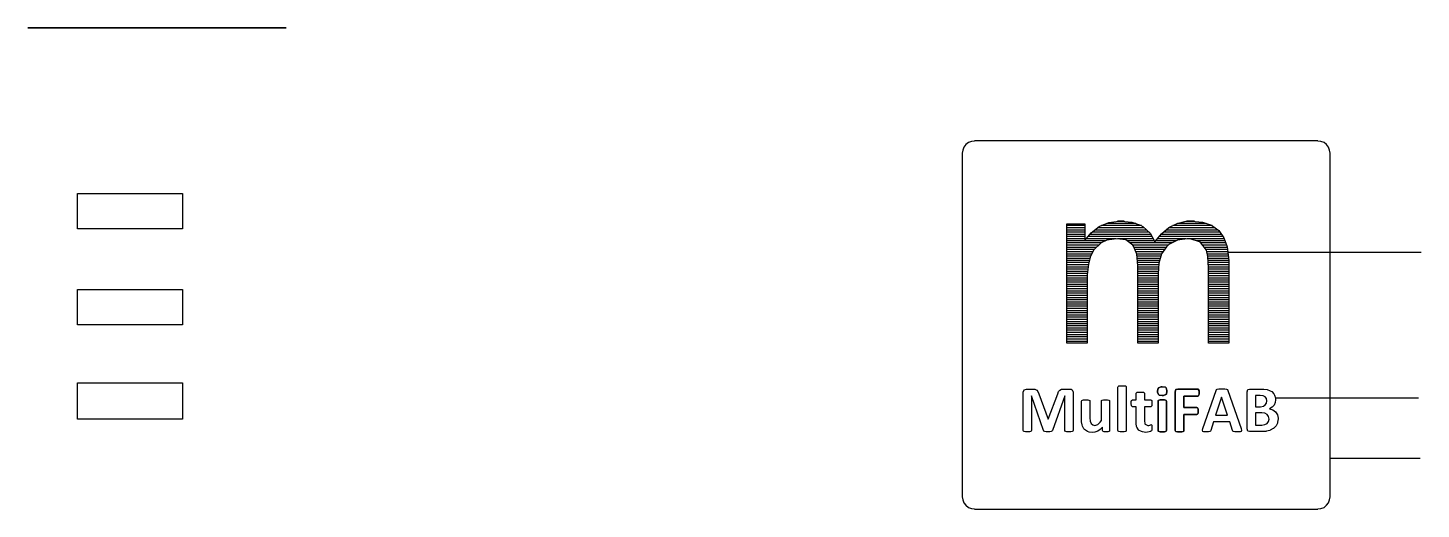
# Model space of a CAD drawing. Extents: x 699 to 13006, y 967 to 6587.
# Drawn here: x 5335 to 10056, y 4958 to 6587 of the extents above; entities that cross this region are included whole.
import ezdxf

# ---------------------------------------------------------------- set-up
doc = ezdxf.new("R2010")
doc.units = 0
doc.layers.add('Plantilla_LASERCUT_Illustrator_V2.0', color=7, linetype='CONTINUOUS')

msp = doc.modelspace()

# ---------------------------------------------------------------- linework, layer by layer
at = {"layer": 'Plantilla_LASERCUT_Illustrator_V2.0', "color": 7}
for points in [[(5335.145367, 6587.20726), (5335.145367, 6587.20726), (5446.980364, 6587.20726)], [(5446.980864, 6587.20726), (5446.980864, 6587.20726), (6210.574845, 6587.20726)]]:
    msp.add_lwpolyline(points, close=True, dxfattribs=at)
at = {"layer": 'Plantilla_LASERCUT_Illustrator_V2.0', "color": 1}
for points in [[(8542.628686, 6204.08667), (8532.365687, 6202.35367), (8522.111687, 6198.94867), (8513.560687, 6192.11967), (8506.731687, 6183.57967), (8503.307687, 6173.325671), (8501.595687, 6163.071671)], [(9706.809357, 6204.93237), (8542.628386, 6204.93237)], [(9747.822956, 6163.072071), (9746.109956, 6173.326071), (9742.707956, 6183.58007), (9735.855957, 6192.12007), (9727.314957, 6198.94907), (9717.060957, 6202.35307), (9706.808957, 6204.08707)], [(8501.595487, 6163.072071), (8501.595487, 4999.8011)], [(9747.822956, 4999.8016), (9747.822956, 6163.072571)], [(8916.996877, 5917.962677), (8855.475879, 5917.962677)], [(8916.996877, 5910.267377), (8855.475879, 5910.267377)], [(8916.996877, 5902.572077), (8855.475879, 5902.572077)], [(9126.420672, 5902.572077), (8951.203676, 5902.572077)], [(9118.725372, 5910.267377), (8960.590376, 5910.267377)], [(9108.471472, 5917.962677), (8973.422476, 5917.962677)], [(9089.676573, 5924.769277), (8991.371575, 5924.769277)], [(9050.354274, 5932.465577), (9027.269274, 5932.465577)], [(9368.319066, 5902.572077), (9192.23307, 5902.572077)], [(9358.064266, 5910.267377), (9200.79527, 5910.267377)], [(9347.811266, 5917.962677), (9215.31927, 5917.962677)], [(9328.149167, 5924.769277), (9230.711169, 5924.769277)], [(9288.826868, 5932.465577), (9262.315868, 5932.465577)], [(8970.865976, 5859.021279), (8855.474979, 5859.021279)], [(8986.255675, 5865.869878), (8855.475679, 5865.869878)], [(8916.996877, 5895.764378), (8855.475879, 5895.764378)], [(8916.996877, 5888.068178), (8855.475879, 5888.068178)], [(8916.996877, 5881.219478), (8855.475879, 5881.219478)], [(8916.996877, 5873.523178), (8855.475879, 5873.523178)], [(9022.153074, 5873.523178), (8922.135077, 5873.523178)], [(9144.370871, 5881.219478), (8928.117877, 5881.219478)], [(9140.098371, 5888.068178), (8934.100377, 5888.068178)], [(9134.961672, 5895.764378), (8941.795676, 5895.764378)], [(9148.640371, 5873.523178), (9027.269374, 5873.523178)], [(9152.065171, 5865.869878), (9059.741174, 5865.869878)], [(9211.04957, 5859.021279), (9069.149573, 5859.021279)], [(9225.572969, 5865.869878), (9157.201971, 5865.869878)], [(9260.625768, 5873.523178), (9163.185771, 5873.523178)], [(9385.420665, 5881.219478), (9169.168671, 5881.219478)], [(9380.283965, 5888.068178), (9175.150971, 5888.068178)], [(9375.166766, 5895.764378), (9182.82677, 5895.764378)], [(9388.824965, 5873.523178), (9274.303968, 5873.523178)], [(9391.403065, 5865.869878), (9295.655068, 5865.869878)], [(9394.807365, 5859.021279), (9310.202367, 5859.021279)], [(8947.778076, 5836.822979), (8855.475079, 5836.822979)], [(8935.813277, 5814.62378), (8855.475279, 5814.62378)], [(8955.473376, 5843.650179), (8855.475379, 5843.650179)], [(8943.508576, 5829.126779), (8855.475579, 5829.126779)], [(8963.168676, 5851.324979), (8855.475679, 5851.324979)], [(8940.082776, 5821.431379), (8855.475779, 5821.431379)], [(9199.08477, 5851.324979), (9079.402773, 5851.324979)], [(9191.38747, 5843.650179), (9083.672473, 5843.650179)], [(9186.25077, 5836.822979), (9086.252773, 5836.822979)], [(9181.13357, 5829.126779), (9089.676573, 5829.126779)], [(9176.864071, 5821.431379), (9092.235073, 5821.431379)], [(9174.285871, 5814.62378), (9093.081873, 5814.62378)], [(9397.388465, 5851.324979), (9316.184467, 5851.324979)], [(9399.099365, 5843.650179), (9321.299367, 5843.650179)], [(9399.944065, 5836.822979), (9327.282067, 5836.822979)], [(9400.791765, 5829.126779), (9329.861767, 5829.126779)], [(9401.656965, 5821.431379), (9331.575967, 5821.431379)], [(9402.502665, 5814.62378), (9333.266667, 5814.62378)], [(9400.791765, 5828.281979), (10056.398749, 5828.281979)], [(8928.117977, 5784.73118), (8855.474979, 5784.73118)], [(8926.405077, 5762.511481), (8855.475079, 5762.511481)], [(8927.271277, 5777.034981), (8855.475279, 5777.034981)], [(8927.271277, 5770.186281), (8855.475279, 5770.186281)], [(8934.100377, 5806.92948), (8855.475379, 5806.92948)], [(8931.541777, 5799.23318), (8855.475779, 5799.23318)], [(8929.829877, 5792.40508), (8855.475879, 5792.40508)], [(9172.572071, 5806.92948), (9093.948073, 5806.92948)], [(9170.014371, 5799.23318), (9094.793373, 5799.23318)], [(9168.301571, 5792.40508), (9095.639573, 5792.40508)], [(9167.457771, 5784.73118), (9095.639773, 5784.73118)], [(9166.588671, 5777.034981), (9096.506673, 5777.034981)], [(9165.743871, 5770.186281), (9096.506873, 5770.186281)], [(9165.743871, 5762.511481), (9096.506873, 5762.511481)], [(9403.369865, 5806.92948), (9334.131867, 5806.92948)], [(9403.369865, 5799.23318), (9334.131867, 5799.23318)], [(9404.214565, 5792.40508), (9334.977567, 5792.40508)], [(9404.214565, 5784.73118), (9334.977567, 5784.73118)], [(9404.214565, 5777.034981), (9335.844567, 5777.034981)], [(9404.214565, 5770.186281), (9335.844567, 5770.186281)], [(9404.214565, 5762.511481), (9335.844567, 5762.511481)], [(8924.692177, 5747.987081), (8855.475179, 5747.987081)], [(8924.692177, 5740.291781), (8855.475179, 5740.291781)], [(8924.692177, 5733.484182), (8855.475179, 5733.484182)], [(8924.692177, 5725.789782), (8855.475179, 5725.789782)], [(8924.692177, 5718.094482), (8855.475179, 5718.094482)], [(8925.559377, 5755.683381), (8855.475379, 5755.683381)], [(9164.899171, 5755.683381), (9096.506173, 5755.683381)], [(9164.899171, 5747.987081), (9096.506173, 5747.987081)], [(9164.899171, 5740.291781), (9096.506173, 5740.291781)], [(9164.899171, 5733.484182), (9096.506173, 5733.484182)], [(9164.899171, 5725.789782), (9096.506173, 5725.789782)], [(9164.899171, 5718.094482), (9096.506173, 5718.094482)], [(9404.214565, 5755.683381), (9335.844567, 5755.683381)], [(9404.214565, 5747.987081), (9335.844567, 5747.987081)], [(9404.214565, 5740.291781), (9335.844567, 5740.291781)], [(9404.214565, 5733.484182), (9335.844567, 5733.484182)], [(9404.214565, 5725.789782), (9335.844567, 5725.789782)], [(9404.214565, 5718.094482), (9335.844567, 5718.094482)], [(8924.692177, 5711.265382), (8855.475179, 5711.265382)], [(8924.692177, 5703.590582), (8855.475179, 5703.590582)], [(8924.692177, 5695.896283), (8855.475179, 5695.896283)], [(8924.692177, 5689.046683), (8855.475179, 5689.046683)], [(8924.692177, 5681.371883), (8855.475179, 5681.371883)], [(8924.692177, 5673.697983), (8855.475179, 5673.697983)], [(8924.692177, 5666.847483), (8855.475179, 5666.847483)], [(9164.899171, 5711.265382), (9096.506173, 5711.265382)], [(9164.899171, 5703.590582), (9096.506173, 5703.590582)], [(9164.899171, 5695.896283), (9096.506173, 5695.896283)], [(9164.899171, 5689.046683), (9096.506173, 5689.046683)], [(9164.899171, 5681.371883), (9096.506173, 5681.371883)], [(9164.899171, 5673.697983), (9096.506173, 5673.697983)], [(9164.899171, 5666.847483), (9096.506173, 5666.847483)], [(9404.214565, 5711.265382), (9335.844567, 5711.265382)], [(9404.214565, 5703.590582), (9335.844567, 5703.590582)], [(9404.214565, 5695.896283), (9335.844567, 5695.896283)], [(9404.214565, 5689.046683), (9335.844567, 5689.046683)], [(9404.214565, 5681.371883), (9335.844567, 5681.371883)], [(9404.214565, 5673.697983), (9335.844567, 5673.697983)], [(9404.214565, 5666.847483), (9335.844567, 5666.847483)], [(8924.692177, 5659.152084), (8855.475179, 5659.152084)], [(8924.692177, 5651.477284), (8855.475179, 5651.477284)], [(8924.692177, 5644.650184), (8855.475179, 5644.650184)], [(8924.692177, 5636.953884), (8855.475179, 5636.953884)], [(8924.692177, 5629.258584), (8855.475179, 5629.258584)], [(8924.692177, 5622.450984), (8855.475179, 5622.450984)], [(9164.899171, 5659.152084), (9096.506173, 5659.152084)], [(9164.899171, 5651.477284), (9096.506173, 5651.477284)], [(9164.899171, 5644.650184), (9096.506173, 5644.650184)], [(9164.899171, 5636.953884), (9096.506173, 5636.953884)], [(9164.899171, 5629.258584), (9096.506173, 5629.258584)], [(9164.899171, 5622.450984), (9096.506173, 5622.450984)], [(9404.214565, 5659.152084), (9335.844567, 5659.152084)], [(9404.214565, 5651.477284), (9335.844567, 5651.477284)], [(9404.214565, 5644.650184), (9335.844567, 5644.650184)], [(9404.214565, 5636.953884), (9335.844567, 5636.953884)], [(9404.214565, 5629.258584), (9335.844567, 5629.258584)], [(9404.214565, 5622.450984), (9335.844567, 5622.450984)], [(8924.692177, 5614.755685), (8855.475179, 5614.755685)], [(8924.692177, 5607.905985), (8855.475179, 5607.905985)], [(8924.692177, 5600.232185), (8855.475179, 5600.232185)], [(8924.692177, 5592.557385), (8855.475179, 5592.557385)], [(8924.692177, 5585.707785), (8855.475179, 5585.707785)], [(8924.692177, 5578.012486), (8855.475179, 5578.012486)], [(9164.899171, 5614.755685), (9096.506173, 5614.755685)], [(9164.899171, 5607.905985), (9096.506173, 5607.905985)], [(9164.899171, 5600.232185), (9096.506173, 5600.232185)], [(9164.899171, 5592.557385), (9096.506173, 5592.557385)], [(9164.899171, 5585.707785), (9096.506173, 5585.707785)], [(9164.899171, 5578.012486), (9096.506173, 5578.012486)], [(9404.214565, 5614.755685), (9335.844567, 5614.755685)], [(9404.214565, 5607.905985), (9335.844567, 5607.905985)], [(9404.214565, 5600.232185), (9335.844567, 5600.232185)], [(9404.214565, 5592.557385), (9335.844567, 5592.557385)], [(9404.214565, 5585.707785), (9335.844567, 5585.707785)], [(9404.214565, 5578.012486), (9335.844567, 5578.012486)], [(8924.692177, 5570.338686), (8855.475179, 5570.338686)], [(8924.692177, 5563.510486), (8855.475179, 5563.510486)], [(8924.692177, 5555.815186), (8855.475179, 5555.815186)], [(8924.692177, 5548.118886), (8855.475179, 5548.118886)], [(8924.692177, 5541.311286), (8855.475179, 5541.311286)], [(8924.692177, 5533.616987), (8855.475179, 5533.616987)], [(8924.692177, 5525.920687), (8855.475179, 5525.920687)], [(9164.899171, 5570.338686), (9096.506173, 5570.338686)], [(9164.899171, 5563.510486), (9096.506173, 5563.510486)], [(9164.899171, 5555.815186), (9096.506173, 5555.815186)], [(9164.899171, 5548.118886), (9096.506173, 5548.118886)], [(9164.899171, 5541.311286), (9096.506173, 5541.311286)], [(9164.899171, 5533.616987), (9096.506173, 5533.616987)], [(9164.899171, 5525.920687), (9096.506173, 5525.920687)], [(9404.214565, 5570.338686), (9335.844567, 5570.338686)], [(9404.214565, 5563.510486), (9335.844567, 5563.510486)], [(9404.214565, 5555.815186), (9335.844567, 5555.815186)], [(9404.214565, 5548.118886), (9335.844567, 5548.118886)], [(9404.214565, 5541.311286), (9335.844567, 5541.311286)], [(9404.214565, 5533.616987), (9335.844567, 5533.616987)], [(9404.214565, 5525.920687), (9335.844567, 5525.920687)], [(9028.981174, 5223.560294), (9028.981174, 5371.337291), (9029.827174, 5373.028291)], [(9029.826874, 5373.028091), (9032.406874, 5374.762091)], [(9032.406974, 5374.762491), (9036.676974, 5375.607491)], [(9036.676574, 5375.607191), (9043.506574, 5375.607191), (9050.354574, 5375.607191)], [(9050.354274, 5375.607191), (9054.625274, 5374.762191)], [(9054.625774, 5374.762491), (9057.184774, 5373.028491)], [(9057.184374, 5373.028091), (9057.184374, 5371.338091)], [(9057.184374, 5371.337691), (9057.184374, 5223.560694)], [(9179.420671, 5372.182391), (9175.150671, 5372.182391), (9166.588671, 5368.758391), (9164.899671, 5367.066391), (9163.185671, 5356.813391), (9163.185671, 5354.254391), (9166.588671, 5345.713391), (9168.301671, 5344.001391), (9178.555671, 5342.289391), (9182.82667, 5342.289391), (9191.38767, 5345.713391), (9193.10067, 5346.560391), (9194.79167, 5357.679391), (9194.79167, 5359.370391), (9192.23367, 5368.758391), (9190.52167, 5370.491391)], [(9190.52127, 5370.490991), (9179.420271, 5372.181991)], [(9299.947968, 5364.487091), (9231.555969, 5364.487091), (9225.572969, 5362.797091), (9223.013969, 5355.100091), (9223.013969, 5224.427094)], [(9223.014369, 5224.427494), (9223.861369, 5221.868494), (9225.573369, 5221.023494), (9230.711369, 5219.289495), (9237.539369, 5219.289495), (9245.233369, 5219.289495), (9249.504369, 5221.023494), (9252.084369, 5221.868494), (9252.084369, 5224.427494), (9252.084369, 5278.231493), (9296.524368, 5278.231493), (9298.237368, 5279.076493), (9299.948368, 5280.810493), (9300.793367, 5284.214493), (9300.793367, 5290.198493), (9300.793367, 5295.313493), (9299.948368, 5299.583493), (9298.237368, 5301.296492), (9296.524368, 5302.162492), (9252.084369, 5302.162492), (9252.084369, 5340.598491), (9299.948368, 5340.598491), (9301.638367, 5341.443491), (9302.506367, 5343.134491), (9304.219367, 5347.405491), (9304.219367, 5352.542491), (9304.219367, 5358.525491), (9302.506367, 5361.950491), (9301.638367, 5364.487491)], [(9301.638467, 5364.487091), (9299.948468, 5364.487091)], [(9562.352261, 5334.592592), (10046.991249, 5334.592592)], [(9032.406974, 5220.155994), (9029.826974, 5221.868994), (9028.980874, 5223.559894)], [(9043.506574, 5219.289795), (9036.676574, 5219.289795), (9032.406574, 5220.155794)], [(9050.354274, 5219.289795), (9043.506274, 5219.289795)], [(9054.625774, 5220.155994), (9050.354774, 5219.289995)], [(9057.184374, 5221.868894), (9054.625374, 5220.155894)], [(9057.184374, 5223.560294), (9057.184374, 5221.869294)], [(9747.822956, 5130.496897), (10052.973949, 5130.496897)], [(8501.595487, 4999.8016), (8503.307487, 4989.5716), (8506.731487, 4979.295601), (8513.560487, 4970.754601), (8522.112487, 4963.947601), (8532.366487, 4960.522601), (8542.628486, 4958.810601)], [(8542.628686, 4957.943201), (9706.809657, 4957.943201)], [(9706.809357, 4958.810301), (9717.061357, 4960.522301), (9727.315357, 4963.947301), (9735.856357, 4970.754301), (9742.707356, 4979.295301), (9746.110356, 4989.5713), (9747.823356, 4999.8013)]]:
    msp.add_lwpolyline(points, dxfattribs=at)
at = {"layer": 'Plantilla_LASERCUT_Illustrator_V2.0', "color": 5}
msp.add_lwpolyline([(5503.389862, 6026.943774), (5858.680854, 6026.943774), (5858.680854, 5906.575777), (5503.389862, 5906.575777)], close=True, dxfattribs=at)
at = {"layer": 'Plantilla_LASERCUT_Illustrator_V2.0', "color": 1}
for points in [[(9096.506573, 5519.959787), (9096.506573, 5782.99678), (9093.081573, 5820.586779), (9081.983573, 5847.921779), (9079.402573, 5851.324779), (9055.471574, 5869.252778), (9024.710574, 5873.522778), (8991.371575, 5868.406778), (8971.710576, 5859.021779), (8947.777576, 5835.976779), (8935.813577, 5814.62378), (8928.961577, 5787.26778), (8924.692577, 5751.411781), (8924.692577, 5729.213782), (8924.692577, 5519.959787), (8855.475579, 5519.959787), (8855.475579, 5923.923777), (8916.996577, 5923.923777), (8916.996577, 5867.562778), (8938.371577, 5893.184778), (8965.727576, 5914.536777), (8967.440576, 5915.382777), (8998.221575, 5928.193777), (9031.539574, 5933.310777), (9040.080574, 5933.310777), (9075.999573, 5929.906777), (9105.914572, 5919.652777), (9113.610572, 5914.536777), (9138.386572, 5892.339778), (9153.777571, 5862.445778), (9176.863571, 5889.759778), (9201.64357, 5911.112777), (9229.844569, 5924.769777), (9260.625568, 5932.465777), (9278.572568, 5933.310777), (9315.317567, 5929.906777), (9346.098566, 5918.807777), (9370.875566, 5900.880777), (9387.979565, 5876.948778), (9399.099565, 5846.209779), (9403.369565, 5810.35478), (9404.214565, 5797.54278), (9404.214565, 5519.959787), (9335.844567, 5519.959787), (9335.844567, 5774.456781), (9333.266567, 5813.75778), (9328.995567, 5834.242779), (9309.334567, 5859.866779), (9305.063567, 5862.445778), (9273.436568, 5873.522778), (9264.049568, 5873.522778), (9230.711569, 5868.406778), (9201.64357, 5853.903779), (9193.10057, 5846.209779), (9176.863571, 5822.298779), (9167.457571, 5790.69178), (9164.899571, 5754.837781), (9164.899571, 5519.959787)], [(5503.389862, 5385.93579), (5858.680854, 5385.93579), (5858.680854, 5262.230793), (5503.389862, 5262.230793)], [(8758.026181, 5355.946091), (8760.595181, 5348.272091), (8792.21218, 5261.995093), (8793.06718, 5261.995093), (8825.551179, 5348.272091), (8828.119179, 5355.946091), (8832.389179, 5361.084091), (8837.516179, 5363.641091), (8845.202179, 5364.487091), (8864.863178, 5364.487091), (8870.001178, 5363.641091), (8873.403178, 5361.951091), (8875.983178, 5357.679091), (8876.829178, 5353.409091), (8876.829178, 5224.427094), (8875.983178, 5221.869094), (8873.403178, 5221.023094), (8869.132178, 5219.290095), (8862.305178, 5219.290095), (8856.323179, 5219.290095), (8852.051179, 5221.023094), (8849.472179, 5221.869094), (8848.628179, 5224.427094), (8848.628179, 5341.443091), (8806.74518, 5224.427094), (8805.03418, 5221.869094), (8802.47518, 5220.156094), (8798.19418, 5219.290095), (8791.35418, 5219.290095), (8785.37418, 5219.290095), (8781.10218, 5221.023094), (8777.676181, 5221.869094), (8776.832181, 5224.427094), (8735.797182, 5341.443091), (8735.797182, 5224.427094), (8734.950182, 5221.869094), (8733.238182, 5221.023094), (8728.967182, 5219.290095), (8722.118182, 5219.290095), (8715.290182, 5219.290095), (8711.019182, 5221.023094), (8708.450182, 5221.869094), (8707.592182, 5224.427094), (8707.592182, 5353.409091), (8711.019182, 5361.951091), (8718.704182, 5364.487091), (8738.364182, 5364.487091), (8746.917181, 5363.641091), (8753.745181, 5361.084091)], [(8735.796682, 5341.443191)], [(9057.184374, 5371.337691), (9057.184374, 5223.560694), (9057.184374, 5221.868694), (9054.625374, 5220.155694), (9050.354374, 5219.289695), (9043.506374, 5219.289695), (9036.676374, 5219.289695), (9032.407374, 5220.155694), (9029.827374, 5221.868694), (9028.981374, 5223.560694), (9028.981374, 5371.337691), (9029.827374, 5373.027691), (9032.407374, 5374.762691), (9036.676374, 5375.607691), (9043.506374, 5375.607691), (9050.354374, 5375.607691), (9054.625374, 5374.762691), (9057.184374, 5373.027691)], [(9029.826874, 5373.028091)], [(9032.406974, 5374.762491)], [(9036.676574, 5375.607191)], [(9043.506574, 5375.607191)], [(9050.354274, 5375.607191)], [(9054.625774, 5374.762491)], [(9057.184374, 5373.028091)], [(9057.184374, 5371.337691)], [(9143.523171, 5325.206792), (9144.371171, 5321.781792), (9144.371171, 5315.819792), (9143.523171, 5307.278792), (9140.098171, 5304.698792), (9118.725172, 5304.698792), (9118.725172, 5257.724794), (9120.438172, 5246.646794), (9121.305172, 5245.779794), (9129.846172, 5241.508794), (9134.117172, 5241.508794), (9137.540172, 5242.375794), (9140.098171, 5243.221794), (9141.812171, 5244.067794), (9142.657171, 5243.221794), (9143.523171, 5242.375794), (9144.371171, 5238.950794), (9144.371171, 5233.834794), (9144.371171, 5226.140794), (9142.657171, 5222.714794), (9139.233172, 5221.022794), (9134.961172, 5219.289795), (9128.979172, 5218.443795), (9122.997172, 5217.598795), (9111.897172, 5219.289795), (9108.471172, 5220.155794), (9099.063173, 5225.293794), (9098.219173, 5226.140794), (9093.082173, 5235.525794), (9092.235173, 5237.237794), (9090.523173, 5247.491794), (9090.523173, 5253.453794), (9090.523173, 5304.698792), (9078.558173, 5304.698792), (9075.133173, 5307.278792), (9074.286173, 5315.819792), (9074.286173, 5321.781792), (9075.133173, 5325.206792), (9076.846173, 5326.919792), (9078.558173, 5327.786792), (9090.523173, 5327.786792), (9090.523173, 5349.983791), (9091.370173, 5351.676791), (9093.082173, 5353.408791), (9097.373173, 5354.254791), (9104.202172, 5354.254791), (9111.032172, 5354.254791), (9115.301172, 5353.408791), (9117.880172, 5351.676791), (9118.725172, 5349.983791), (9118.725172, 5327.786792), (9140.098171, 5327.786792), (9141.812171, 5326.919792)], [(9194.79177, 5359.370891), (9194.79177, 5357.679891), (9193.10077, 5346.559891), (9191.38777, 5345.713891), (9182.82677, 5342.289891), (9178.555771, 5342.289891), (9168.301771, 5344.001891), (9166.588771, 5345.713891), (9163.185771, 5354.254891), (9163.185771, 5356.812891), (9164.898771, 5367.065891), (9166.588771, 5368.758891), (9175.150771, 5372.182891), (9179.420771, 5372.182891), (9190.52077, 5370.490891), (9192.23277, 5368.758891)], [(9179.420671, 5372.182391)], [(9302.506567, 5361.950991), (9304.219567, 5358.524991), (9304.219567, 5352.542991), (9304.219567, 5347.404991), (9302.506567, 5343.134991), (9301.638567, 5341.442991), (9299.947568, 5340.597991), (9252.084569, 5340.597991), (9252.084569, 5302.162992), (9296.524568, 5302.162992), (9298.236568, 5301.296992), (9299.947568, 5299.583993), (9300.793567, 5295.312993), (9300.793567, 5290.197993), (9300.793567, 5284.214993), (9299.947568, 5280.809993), (9298.236568, 5279.076993), (9296.524568, 5278.230993), (9252.084569, 5278.230993), (9252.084569, 5224.427994), (9252.084569, 5221.868994), (9249.504569, 5221.022994), (9245.233569, 5219.289995), (9237.539569, 5219.289995), (9230.711569, 5219.289995), (9225.572569, 5221.022994), (9223.860569, 5221.868994), (9223.014569, 5224.427994), (9223.014569, 5355.099991), (9225.572569, 5362.796991), (9231.556569, 5364.486991), (9299.947568, 5364.486991), (9301.638567, 5364.486991)], [(9299.947968, 5364.487091)], [(9397.388465, 5364.487091), (9399.944465, 5362.797091), (9401.657465, 5359.371091), (9446.096464, 5231.256094), (9447.808464, 5224.427094), (9446.963464, 5221.023094), (9442.692464, 5219.290095), (9434.131464, 5219.290095), (9425.589464, 5219.290095), (9420.451464, 5220.156094), (9417.893465, 5221.869094), (9417.026465, 5223.560094), (9407.639465, 5253.454094), (9352.927466, 5253.454094), (9343.540466, 5224.427094), (9342.673466, 5221.869094), (9340.116466, 5220.156094), (9335.844467, 5219.290095), (9328.149467, 5219.290095), (9319.609467, 5219.290095), (9316.184467, 5221.023094), (9315.317467, 5225.294094), (9317.030467, 5231.256094), (9361.467466, 5359.371091), (9363.200466, 5362.797091), (9365.760466, 5364.487091), (9370.875466, 5365.354091), (9380.284465, 5365.354091), (9391.403465, 5365.354091)], [(9380.283965, 5337.172692), (9359.776966, 5275.673693), (9400.791965, 5275.673693)], [(9469.182363, 5362.796691), (9475.164363, 5364.486691), (9511.909362, 5364.486691), (9523.030362, 5364.486691), (9534.149362, 5362.796691), (9544.402361, 5358.525691), (9550.385361, 5355.945691), (9557.214361, 5348.272691), (9559.772361, 5344.001691), (9562.352361, 5334.592692), (9563.198361, 5327.786692), (9561.485361, 5318.378692), (9558.080361, 5309.837692), (9551.231361, 5303.008692), (9542.690361, 5297.892693), (9553.811361, 5294.468693), (9563.198361, 5287.617693), (9569.180361, 5277.386693), (9571.739361, 5266.265693), (9571.739361, 5263.728693), (9570.047361, 5252.608694), (9569.180361, 5249.183694), (9564.911361, 5239.797694), (9563.198361, 5238.105694), (9556.370361, 5231.255694), (9554.656361, 5230.409694), (9545.248361, 5225.293694), (9543.536361, 5224.427694), (9532.436362, 5221.868694), (9529.879362, 5221.023694), (9519.604362, 5220.155694), (9513.620362, 5220.155694), (9475.164363, 5220.155694), (9469.182363, 5221.868694), (9466.623363, 5229.565694), (9466.623363, 5355.100691)], [(9533.282962, 5324.362092), (9532.435962, 5332.057092), (9528.145962, 5338.018092), (9521.316962, 5341.443091), (9511.062962, 5343.134091), (9495.672963, 5343.134091), (9495.672963, 5304.699092), (9511.908962, 5304.699092), (9522.181962, 5306.433092), (9528.145962, 5310.704092), (9532.435962, 5316.666092)], [(9000.779075, 5323.515392), (9000.779075, 5223.560394), (9000.779075, 5221.869394), (8998.221075, 5220.156394), (8994.796075, 5219.289395), (8988.813075, 5219.289395), (8982.831075, 5219.289395), (8979.405076, 5220.156394), (8977.694076, 5221.869394), (8976.846076, 5223.560394), (8976.846076, 5235.526394), (8969.153076, 5227.830394), (8960.591076, 5221.869394), (8950.335076, 5218.444395), (8942.662076, 5217.598395), (8931.542077, 5218.444395), (8925.559077, 5221.023394), (8916.153077, 5226.985394), (8913.594077, 5229.565394), (8909.323077, 5238.951394), (8907.610077, 5243.221394), (8905.898077, 5253.453394), (8905.898077, 5262.862393), (8905.898077, 5323.515392), (8906.743077, 5326.052392), (8908.457077, 5326.919392), (8912.726077, 5327.786392), (8919.577077, 5327.786392), (8926.405077, 5327.786392), (8930.696077, 5326.919392), (8933.255077, 5326.052392), (8934.100077, 5323.515392), (8934.100077, 5267.132393), (8934.966077, 5256.033394), (8934.966077, 5255.187394), (8938.372077, 5248.337394), (8943.508076, 5243.221394), (8950.335076, 5241.508394), (8960.591076, 5244.913394), (8961.457076, 5245.780394), (8969.153076, 5252.608394), (8973.423076, 5257.724394), (8973.423076, 5323.515392), (8973.423076, 5326.052392), (8975.980076, 5326.919392), (8980.253075, 5327.786392), (8987.100075, 5327.786392), (8993.928075, 5327.786392), (8998.221075, 5326.919392), (9000.779075, 5326.052392)], [(9192.23317, 5325.206792), (9193.10017, 5323.515792), (9193.10017, 5223.560794), (9192.23317, 5221.868794), (9190.52117, 5220.155794), (9186.25117, 5219.289795), (9179.420171, 5219.289795), (9172.572171, 5219.289795), (9168.301171, 5220.155794), (9165.744171, 5221.868794), (9164.899171, 5223.560794), (9164.899171, 5323.515792), (9165.744171, 5325.206792), (9168.301171, 5326.919792), (9172.572171, 5327.786792), (9179.420171, 5327.786792), (9186.25117, 5327.786792), (9190.52117, 5326.919792)], [(9179.420671, 5327.786892), (9172.571671, 5327.786892), (9168.301671, 5326.919892), (9165.743671, 5325.206892), (9164.899671, 5323.515892), (9164.899671, 5223.559894), (9165.743671, 5221.868894), (9168.301671, 5220.155894), (9172.571671, 5219.289895), (9179.420671, 5219.289895), (9186.25067, 5219.289895), (9190.52167, 5220.155894), (9192.23367, 5221.868894), (9193.10067, 5223.559894), (9193.10067, 5323.515892), (9192.23367, 5325.206892), (9190.52167, 5326.919892), (9186.25067, 5327.786892)], [(9179.420671, 5327.786892)], [(9540.977261, 5262.862093), (9539.266262, 5271.402093), (9534.149262, 5278.231093), (9526.454262, 5282.502093), (9516.178262, 5283.347093), (9512.776262, 5283.347093), (9495.672263, 5283.347093), (9495.672263, 5242.376094), (9517.045262, 5242.376094), (9527.299262, 5244.068094), (9534.149262, 5247.492094), (9539.266262, 5254.320094)], [(9028.981174, 5223.560294)], [(9029.826874, 5221.868894)], [(9032.406974, 5220.155994)], [(9036.676574, 5219.289795)], [(9043.506574, 5219.289795)], [(9050.354274, 5219.289795)], [(9054.625774, 5220.155994)], [(9057.184374, 5223.560294)], [(9057.184374, 5221.868894)]]:
    msp.add_lwpolyline(points, close=True, dxfattribs=at)
at = {"layer": 'Plantilla_LASERCUT_Illustrator_V2.0', "color": 3}
msp.add_lwpolyline([(5503.389862, 5701.149782), (5858.680854, 5701.149782), (5858.680854, 5581.731785), (5503.389862, 5581.731785)], close=True, dxfattribs=at)

doc.saveas('drawing.dxf')
